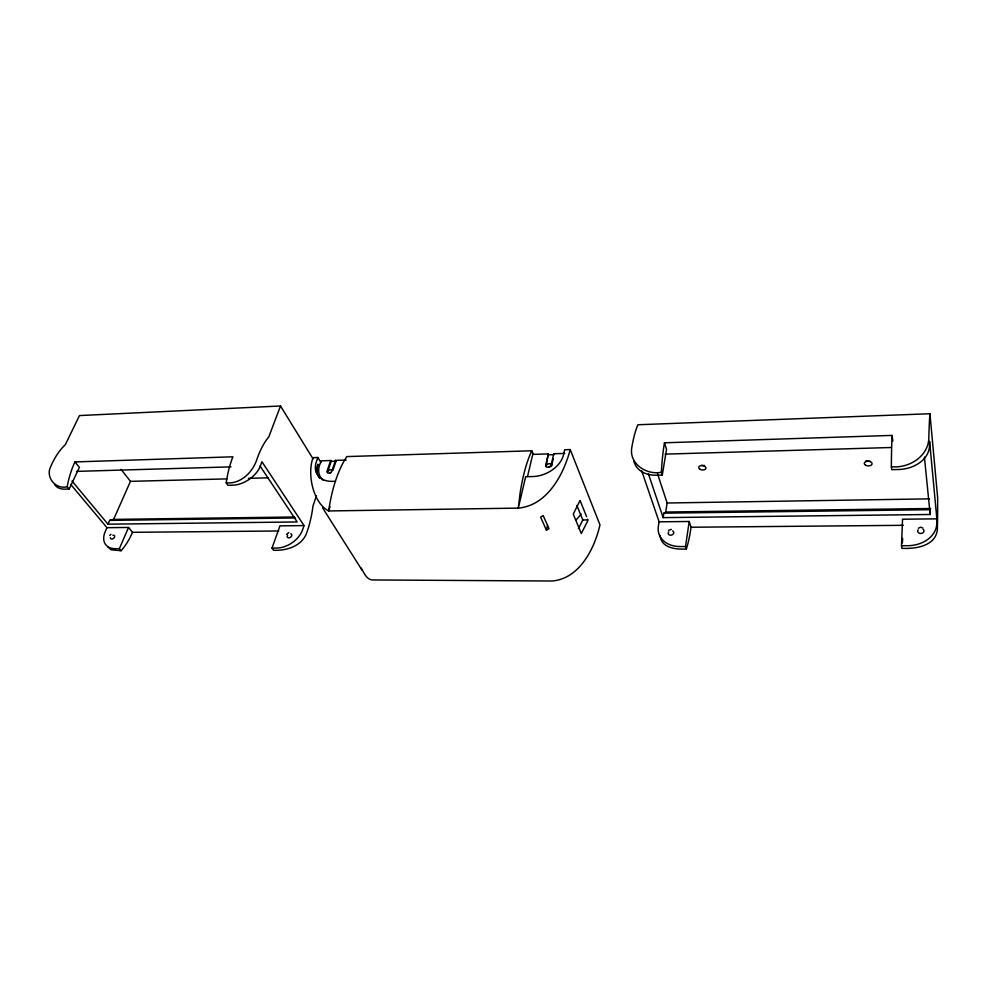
<?xml version="1.0" encoding="UTF-8"?>
<svg xmlns="http://www.w3.org/2000/svg" width="987" height="987" viewBox="0 0 987 987"><rect width="100%" height="100%" fill="white"/><g stroke="black" fill="none" stroke-linecap="round" stroke-linejoin="round"><path stroke-width="1.48" d="M936.873 518.854L936.774 523.653A28.043 21.492 -4.2 0 1 907.793 545.7L901.513 545.712L902.55 519.211L936.873 518.854L929.594 441.325L929.458 446.26A29.955 22.01 -6.5 0 1 898.441 469.516L891.742 469.664L891.36 466.691A87.312 7.008 88.8 0 1 892.014 437.611L892.112 435.403L664.461 442.793L664.115 444.878A82.353 18.654 88.9 0 0 661.376 472.279L662.277 475.08L656.38 475.216A27.031 20.11 -17.4 0 1 633.765 460.275M648.397 473.797L663.153 517.632L930.149 514.486L930.235 510.896M316.494 472.514L317.937 464.211A25.785 17.803 -30.3 0 0 319.689 478.288M641.673 470.774L659.094 521.815L689.21 521.494L691.023 527.243L690.369 531.734A81.995 18.827 88.8 0 1 686.31 548.982C676.428 549.734 661.179 548.118 660.081 535.633M686.31 548.982L685.509 546.539L689.21 521.494M663.153 517.632L663.869 513.166L665.694 512.031L667.138 503L657.515 473.735M659.094 521.815L658.366 526.281A25.403 19.814 -16.2 0 0 679.932 546.551L685.509 546.539M662.277 475.08L666.533 449.381L664.461 442.793M587.573 519.1L587.684 521.037L581.294 533.486L573.262 514.128L580.048 500.446M330.065 506.713L328.646 510.958A104.819 45.254 89.9 0 1 346.807 456.586L531.808 450.775A110.482 34.483 89.6 0 0 519.939 494.29L518.298 508.108L525.664 476.721L532.548 476.561A27.402 20.011 -23 0 0 563.688 454.242L564.675 449.739L570.215 449.566C563.602 474.661 547.131 505.603 518.298 508.108L328.646 510.958C313.002 502.963 306.92 473.686 313.089 457.647L317.863 457.487L320.96 462.57M546.44 530.216L540.629 517.151L543.195 515.559L548.982 528.65L546.44 530.216L547.538 525.207M564.749 453.415L553.769 453.749L551.24 465A2.899 2.134 -22.6 0 1 547.982 467.332A2.899 2.134 -22.6 0 1 545.737 465.148L548.303 453.921L532.992 454.378M551.61 465.889L553.189 458.869M548.303 453.921L546.119 466.037A2.887 2.134 -22.6 0 1 549.019 463.742A2.887 2.134 -22.6 0 1 551.647 465.309M527.527 476.524L532.968 453.477L531.808 450.775M346.203 460.053L335.494 460.374L331.903 470.959A2.714 1.875 -30.8 0 1 328.757 473.155A2.714 1.875 -30.8 0 1 327.067 471.095L330.682 460.522L321.108 460.818L319.64 465.013A24.416 16.865 -30.3 0 0 323.489 480.435M332.853 470.478L335.987 461.225L335.494 460.374M330.682 460.522L331.188 461.361L327.573 471.922A2.714 1.875 -30.8 0 1 329.732 469.923A2.714 1.875 -30.8 0 1 332.212 470.318M304.045 525.59L302.651 529.624A22.528 15.755 -33.6 0 1 276.397 548.081L272.005 548.106L279.938 525.849L304.045 525.59L261.95 461.768L260.383 465.901A23.811 15.767 -33 0 1 232.488 485.197L227.898 485.308L226.196 482.877A78.861 39.739 89.1 0 1 232.895 456.808L74.963 461.928A75.111 45.55 89.3 0 0 67.215 486.739L69.152 489.046L79.404 467.369L74.963 461.928M316.457 495.819L313.002 505.899A81.045 40.294 88.6 0 1 305.995 534.658C300.406 546.625 285.835 550.882 273.535 550.265L272.005 548.106M317.863 457.487L316.395 461.694A25.847 17.803 -30.3 0 0 332.446 481.36L335.506 481.286M67.215 486.739C55.741 489.737 45.254 477.35 50.695 466.641A74.568 46.315 89.3 0 1 65.327 444.681L79.454 415.576L280.518 405.99L268.809 436.883A79.466 38.74 89.1 0 0 256.62 460.226C252.203 472.81 240.322 484.21 226.196 482.877M576.901 505.492L582.823 519.976L578.419 528.625M278.778 530.981L132.505 532.314A76.505 47.265 88.4 0 1 121.093 550.746L119.353 548.673L128.544 527.465L106.954 527.687L70.731 484.42M260.062 466.012L297.186 521.95L107.965 524.183L109.643 520.383L113.628 519.396L294.274 516.991M106.954 527.687L105.264 531.487A21.714 14.04 -37 0 0 115.38 548.698L119.353 548.673M113.628 519.396L130.457 481.348L120.994 469.281M286.612 534.349L288.809 532.598M109.742 535.485L110.951 534.3M918.329 528.242L920.711 527.181L922.894 528.033M668.507 530.315L671.333 529.377M901.513 545.712L901.847 548.316C915.22 549.08 935.516 546.255 937.354 529.809A87.818 5.046 88.8 0 0 937.638 497.596L929.951 413.738L637.923 424.755A81.662 20.172 88.9 0 0 632.47 443.829L632.087 445.902A81.662 20.172 88.9 0 0 631.655 448.493C629.521 464.408 647.016 475.179 661.376 472.279M331.188 461.361L335.987 461.225M548.673 454.822L554.139 454.649L553.769 453.749M76.492 471.391L230.995 466.863M665.065 454.131L891.088 447.506M130.457 481.348L226.998 478.88M248.453 478.337L268.378 477.819M891.36 466.691C908.262 468.529 927.422 457.215 928.792 439.24A88.114 4.997 88.8 0 1 928.866 436.439L928.927 434.206A88.114 4.997 88.8 0 1 929.951 413.738M69.152 489.046L65.031 489.145A22.898 13.966 -36.2 0 1 54.482 484.247M667.138 503L929.446 498.854M665.694 512.031L930.741 508.502M109.643 520.383L295.508 517.965M663.869 513.166L930.272 509.699M582.823 519.976L587.907 519.915M691.023 527.243L903.302 525.318M121.093 550.746L111.136 549.771L107.78 546.872M72.026 481.064L107.965 524.183M128.544 527.465L132.505 532.314M322.589 507.836L362.106 570.252M280.518 405.99L313.052 458.893M361.18 568.056C363.845 572.386 366.189 579.221 372.062 579.949L551.906 581.01C579.332 578.913 594.507 548.871 599.973 524.862L570.215 449.566M580.393 501.297L586.611 516.707M892.112 435.403L892.816 441.041M924.437 457.117L930.149 514.486M329.794 473.365A2.702 1.875 -30.8 0 1 330.929 472.563M548.414 467.11A2.887 2.134 -22.6 0 1 551.19 466.456M581.035 513.894A24.811 18.815 -22.6 0 1 575.989 519.816M902.673 538.421A87.016 7.082 88.8 0 1 902.34 542.936M704.508 465.432A3.627 2.196 7.6 0 1 701.757 465.284M869.781 461.151A3.899 2.332 2.4 0 1 865.957 460.645M672.64 530.944A2.825 2.208 -16.9 0 1 673.171 534.041A2.825 2.208 -16.9 0 1 669.285 534.892A2.825 2.208 -16.9 0 1 668.767 531.808M923.116 529.303A3.146 2.418 -3.5 0 1 923.203 532.573A3.146 2.418 -3.5 0 1 918.983 533.029A3.146 2.418 -3.5 0 1 918.157 529.846M112.839 535.287A2.418 1.555 -37.4 0 1 114.652 536.632A2.418 1.555 -37.4 0 1 112.234 538.988A2.418 1.555 -37.4 0 1 110.421 537.644M290.77 533.844A2.517 1.777 -33.6 0 1 291.461 536.311A2.517 1.777 -33.6 0 1 288.253 537.767A2.517 1.777 -33.6 0 1 287.575 535.287M700.252 469.417A3.64 2.196 7.6 0 0 705.927 468.282A3.64 2.196 7.6 0 0 700.782 465.654A3.64 2.196 7.6 0 0 700.252 469.417M865.673 465.309A3.911 2.332 2.5 0 0 872.027 464.1A3.911 2.332 2.5 0 0 866.857 461.361A3.911 2.332 2.5 0 0 865.673 465.309"/></g></svg>
